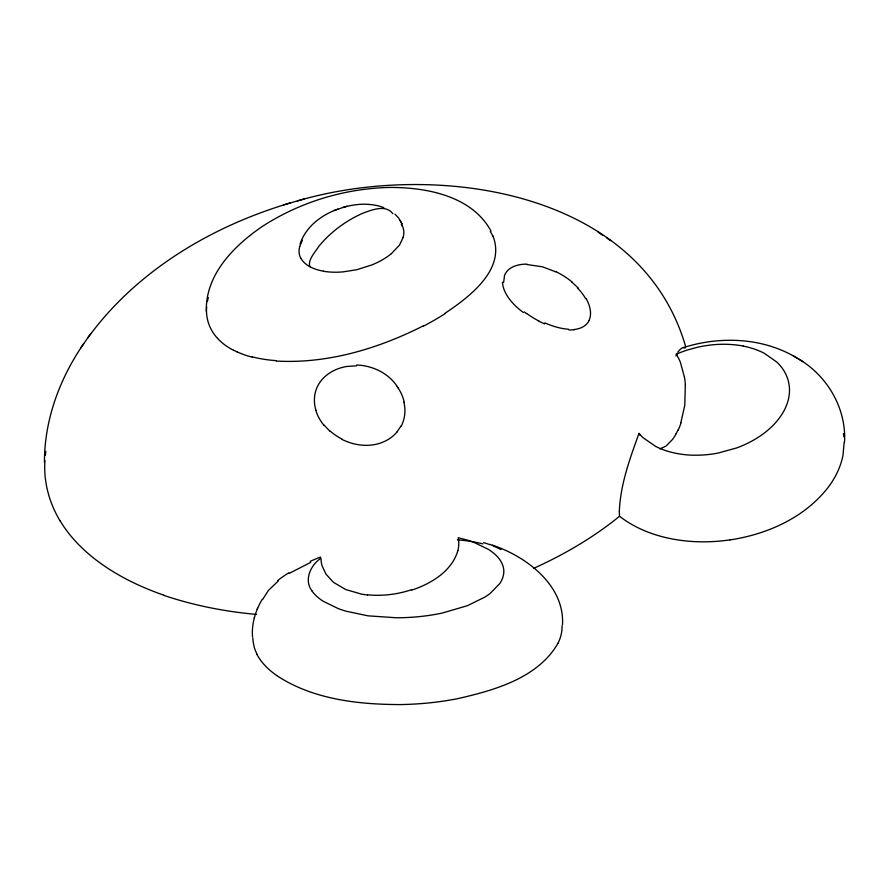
<?xml version="1.0" encoding="UTF-8"?>
<svg xmlns="http://www.w3.org/2000/svg" width="889" height="889" viewBox="0 0 889 889"><rect width="100%" height="100%" fill="white"/><g stroke="black" fill="none" stroke-linecap="round" stroke-linejoin="round"><path stroke-width="1.33" d="M206.337 311.417C205.159 274.801 233.996 245.753 262.211 226.528C299.549 202.27 343.676 188.801 388.149 187.457C425.364 187.079 471.581 195.336 491.061 231.118M619.333 511.264C620.433 484.283 629.912 458.535 638.991 433.399A87.111 49.217 -3.5 0 0 643.103 437.721L655.315 446.2A70.209 39.649 -3.5 0 0 660.305 448.545A63.852 36.06 -3.5 0 0 692.62 455.212L694.909 455.201A66.319 37.46 -3.5 0 0 717.99 453.079L736.725 447.923A87.344 49.373 -3.5 0 0 744.326 444.833C756.706 439.233 768.296 431.409 777.086 420.942A122.438 69.275 -3.4 0 0 789.21 394.805C790.554 384.659 787.31 374.147 780.753 366.324A87.344 49.428 -3.5 0 0 776.642 361.923L764.318 353.311A70.231 39.761 -3.5 0 0 759.273 350.933L758.706 350.699A65.486 37.082 -3.5 0 0 745.349 346.532L743.248 346.11M844.172 442.189L843.039 455.024A193.658 111.803 0 0 1 827.837 487.783C804.312 517.831 767.185 534.278 730.125 539.901M44.45 462.347C44.328 419.919 59.707 378.492 83.61 343.832M44.917 460.502C43.428 481.66 49.228 502.996 60.185 521.065M206.67 306.883C205.515 318.34 209.693 330.075 217.605 338.398M309.961 266.756C307.149 260.433 315.773 251.365 319.051 246.031C330.83 231.896 346.021 220.594 362.868 213.204C371.802 209.948 385.926 204.137 392.838 213.738M45.361 455.268L45.861 451.345M262.177 599.375C255.543 610.61 251.454 623.7 252.52 636.857M207.37 301.549L208.304 297.571M457.846 550.691C451.779 571.394 431.109 583.629 411.851 590.118M403.239 237.285L399.494 245.086L391.382 253.676M299.637 246.564L302.393 240.319M680.841 422.731L684.786 405.284L685.33 384.704M254.232 617.922L254.476 617.21M257.221 609.243L257.554 608.287M300.071 244.008C305.66 226.928 321.396 214.849 337.887 209.182M589.018 320.585C592.274 313.395 589.785 305.105 586.118 298.582M678.074 429.854L676.073 433.876M262.533 599.597L268.422 590.429L278.39 580.895M558.07 643.192C537.823 678.207 494.428 690.286 457.535 698.687A193.658 111.803 0 0 1 399.683 704.577C357.5 704.432 312.55 699.299 276.579 675.473M401.095 425.864L396.783 432.221M87.555 338.209C136.306 270.945 211.36 226.339 290.114 203.003M80.51 348.288L90.734 333.642M677.729 352.233C679.385 350.41 682.219 346.077 685.119 348.088M444.756 313.45C469.048 297.248 506.185 269.567 492.939 235.929M289.214 573.394L310.761 562.337M423.108 325.941C377.958 348.777 327.263 363.99 276.257 361.034M343.165 207.448C356.2 203.47 370.869 202.77 383.815 207.604M333.92 210.504L346.91 206.204M683.43 347.555C720.501 335.864 763.295 337.509 797.022 358.045M297.448 200.914C433.743 160.787 640.436 188.924 685.741 346.932M283.491 204.915L303.971 199.036M659.882 448.934L666.005 446.111L672.695 439.255A113.681 49.484 78.1 0 0 676.04 433.81M574.183 329.808L569.027 330.03M356.611 365.835L347.021 366.435A40.927 33.326 2.7 0 0 318.073 385.304C313.917 392.894 313.373 402.15 315.962 410.34M527.199 264.555L542.334 266.778L555.847 271.845M252.02 357.134L247.698 355.911A86.133 49.928 -6 0 1 237.163 351.911M163.898 595.208C139.695 586.773 116.281 575.461 95.879 559.826A246.664 142.407 0 0 1 60.274 521.054M490.228 544.39L500.996 549.58M492.473 545.157C526.177 556.381 564.693 585.206 562.504 624.6M237.141 351.933L233.629 350.233M544.557 323.929L539.201 321.374M342.109 439.455C351.233 444.011 361.645 446.211 371.813 445.011A40.005 34.738 10.7 0 0 396.794 432.232M309.139 266.3L308.405 265.855A33.66 19.358 0.2 0 1 300.782 258.021M798.222 358.778C827.092 375.447 846.395 408.195 844.55 441.8M793.177 355.7L802.834 361.59M598.164 232.173L602.831 235.363M606.831 238.052L610.643 240.663M526.599 313.617L524.343 311.917M619.555 516.253C639.202 531.555 663.916 539.012 688.486 541.201A104.469 60.319 0 0 0 730.102 539.845M571.683 281.924L578.283 288.08M330.086 431.376L323.918 424.975M394.905 214.082L398.728 218.161L402.15 224.206L401.295 222.506M396.538 385.704L398.061 387.826M367.49 594.974A94.078 90.111 -59.1 0 1 361.49 594.119L345.788 589.551L333.831 582.551A45.972 44.106 -65.3 0 1 332.864 581.762L325.963 574.105L322.107 565.871A28.159 27.037 -64.6 0 1 320.996 558.181C310.706 564.926 303.66 579.95 311.928 590.829M400.217 220.372L400.795 221.528M256.943 654.237L254.432 648.048L253.121 641.747A103.602 59.819 0 0 1 252.898 637.946M639.802 435.065L638.991 433.399M404.195 402.184L403.573 399.672A52.24 44.895 0.1 0 0 398.016 387.848M684.408 377.047L680.385 362.268A28.17 13.213 75.4 0 0 676.262 354.244M843.439 433.632L843.828 436.843M503.619 282.491L504.519 275.512A40.927 23.603 24.3 0 1 526.966 264.122M342.276 439.21A51.851 42.25 11.9 0 1 330.308 431.198M403.906 402.217A47.017 40.472 6.6 0 1 401.384 425.964M356.667 364.99A49.373 42.439 -0.3 0 1 396.65 385.648M323.729 425.064A52.74 43.061 11.1 0 1 315.806 410.362M555.936 271.678A52.74 33.782 25.8 0 1 571.838 281.824M523.443 312.528A49.573 27.937 25.3 0 1 502.474 282.169M539.267 321.24A52.24 27.281 28.6 0 1 526.733 313.517M568.571 329.23A46.639 25.014 28.7 0 1 544.824 322.863M589.074 320.607A39.961 23.514 31.5 0 1 573.994 329.519M577.794 288.258A51.851 32.26 27.1 0 1 585.651 298.615M311.895 590.841A66.319 35.449 -0.6 0 0 323.574 601.475L338.509 608.709A87.344 46.706 -0.6 0 0 346.177 611.232L368.024 615.833L396.127 617.755A122.438 65.564 -0.6 0 0 442.278 613.043L467.325 605.72L484.827 597.119A87.344 46.717 -0.6 0 0 490.384 593.241L499.762 583.551A70.231 37.549 -0.7 0 0 501.763 580.05L501.952 579.65A65.486 35.015 -0.7 0 0 503.83 571.294L503.774 570.071A63.852 34.138 -0.7 0 0 492.539 552.28A70.231 37.538 -0.7 0 0 488.483 549.402L473.526 542.201A87.333 46.65 -0.6 0 0 465.858 539.69L458.213 537.701A28.859 27.848 -53.1 0 1 457.879 550.702M310.25 561.281A174.011 127.105 -20.4 0 1 320.573 557.081M457.391 539.867A149.652 109.291 -23.3 0 1 482.749 543.857M411.718 589.651A110.08 104.791 -53.7 0 1 367.513 594.819M483.527 542.612A109.147 82.31 -26.1 0 1 490.017 544.701M743.282 346.065A63.852 36.149 -3.5 0 0 708.233 345.332A71.22 40.316 -3.5 0 0 697.609 347.221L687.53 349.966A85.2 48.195 -3.5 0 0 676.285 354.233M675.94 355.922A175.377 23.892 -75.9 0 1 677.429 353.766M684.474 377.058A46.306 21.881 75.5 0 1 685.375 384.726M681.007 423.008A113.359 50.095 77.4 0 1 678.207 430.109M401.35 224.406A33.66 19.502 -0.2 0 1 402.095 225.75M402.295 225.717A45.872 26.57 -0.1 0 1 403.106 237.274M391.349 253.665A80.855 46.906 0.2 0 1 371.691 265L356.889 269.689L343.41 271.834A45.872 26.492 0.2 0 1 323.418 271.278M323.485 271.145A33.66 19.38 0.2 0 1 309.928 266.778M300.615 258.054A45.872 26.392 0.1 0 1 299.749 246.575M490.25 231.496A89.711 45.35 0.3 0 1 492.739 235.952M445.178 313.573A239.241 111.636 -8.1 0 1 423.52 326.119M276.401 360.656A94.123 53.896 -5.8 0 1 252.254 356.878M233.518 350.299A87.244 50.595 -6.1 0 1 217.572 338.409M256.688 614.432A262.066 151.308 0 0 1 163.765 595.341M533.411 568.46A428.054 247.131 0 0 0 619.522 516.242A32.337 8.901 -78.3 0 1 619.355 511.219M276.646 675.44A104.469 60.319 0 0 1 256.865 654.248M562.059 625.667A103.446 59.719 0 0 1 558.025 643.192M277.857 580.428A92 71.976 -18.8 0 1 288.792 572.849"/></g></svg>
